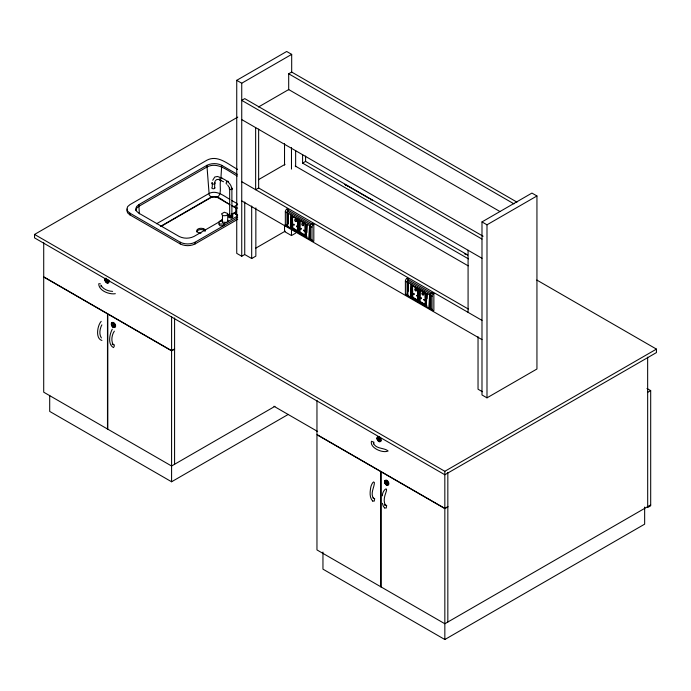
<?xml version="1.0" encoding="UTF-8"?>
<svg xmlns="http://www.w3.org/2000/svg" width="691" height="691" viewBox="0 0 691 691"><rect width="100%" height="100%" fill="white"/><g stroke="black" fill="none" stroke-linecap="round" stroke-linejoin="round"><path stroke-width="1.04" d="M287.629 226.389L288.458 213.407L291.101 214.936L291.101 227.434L290.272 227.918L291.101 214.936M309.603 225.62L308.773 238.594L309.603 238.119L309.603 225.62L306.959 224.091L306.13 237.073L306.959 236.59M411.154 284.243L410.316 297.225L411.154 296.741L411.154 284.243L408.511 282.723L407.673 295.696L408.511 295.221M429.655 294.927L428.826 307.91L429.655 307.426L429.655 294.927L427.012 293.399L426.183 306.381L427.012 305.897M220.792 179.85C218.9 185.188 222.683 193.549 217.276 197.376L214.314 196.667L211.36 197.376L160.986 226.449M220.939 177.717L221.716 165.322C217.121 163.041 211.515 163.041 206.911 165.322L138.822 204.64L136.559 206.6L135.756 208.907L136.559 211.221L138.822 213.182L179.159 236.469C183.763 238.758 189.36 238.758 193.964 236.469L221.949 220.317M114.361 344.774L114.075 346.917M212.716 180.273L214.771 177.008L217.535 176.473C223.564 178.667 231.347 182.001 231.891 189.36L231.891 217.993M218.676 224.091L220.049 225.827L223.936 225.577L223.936 223.867L237.687 215.929M382.425 495.853C381.898 490.99 388.955 484.503 385.708 493.106C384.274 496.864 383.16 502.081 385.708 505.51L384.412 504.767L386.684 505.423L386.234 508.023L384.645 507.954M127.412 209.079L126.876 210.617L127.671 212.932L129.943 214.892L180.273 243.949C184.868 246.238 190.474 246.238 195.069 243.949L237.73 219.315M135.756 210.617L136.559 208.302L138.822 206.341L206.911 167.032C217.864 161.271 228.255 171.273 237.307 176.032M222.018 219.911L221.561 220.671L222.459 222.156L226.346 222.407M227.797 214.236L226.346 215.575L223.642 215.747L222.459 215.316L221.561 213.83L224.325 212.232L227.641 213.441L227.797 221.077L227.339 221.837M235.346 212.215L235.035 213.778L237.661 214.936M112.27 329.218C109.523 334.254 107.589 344.524 113.505 347.616M101.871 324.848C99.824 328.614 98.848 334.289 101.396 337.942M373.537 443.976L373.935 442.188L371.456 441.273C369.59 447.828 382.762 453.581 388.135 450.998C384.17 447.483 375.774 449.297 373.373 442.991M101.188 321.341C97.215 325.694 95.332 338.745 101.931 340.456M98.735 283.742C98.614 290.661 109.23 294.729 115.328 293.701M244.519 254.651L241.738 256.249L236.737 253.364L236.737 80.32L286.687 51.48L291.688 54.373L291.688 72.641M236.737 80.32L241.738 83.214L291.688 54.373M288.691 89.83L288.691 73.79L291.688 72.063L516.98 202.135M536.829 280.054L656.45 349.11L656.45 352.574L444.823 474.76L34.55 237.894L34.55 234.43L237.79 117.09M258.477 107.001L288.691 89.554L499.964 211.532M156.607 223.737L208.846 193.584C216.335 189.567 223.711 195.864 229.878 199.405M160.683 226.277L211.057 197.194C217.959 194.145 223.573 201.988 229.498 204.078M258.477 179.677L285.029 164.346M468.291 309.024L258.641 187.978L255.644 189.714L255.644 127.61M302.598 154.559L302.598 163.128L305.595 161.4L467.721 254.996M106.829 281.868C107.451 275.597 105.162 281.893 107.373 282.178L107.373 279.432M106.613 281.997L107.373 282.178M222.243 219.712L219.496 221.301L218.598 222.787L220.049 224.117L223.936 223.867M231.407 214.426L235.078 212.31M233.135 213.856L235 212.776M237.566 169.347C228.419 164.588 217.976 154.387 206.911 160.2L129.943 204.64L127.671 206.6L126.876 208.907L127.671 211.221L129.943 213.182L180.273 242.239C184.868 244.528 190.474 244.528 195.069 242.239L237.687 217.639M287.171 225.81A2.85 1.65 -60 0 1 285.34 224.54L285.34 211.774A2.237 1.296 -60 0 1 286.929 209.028L288.588 209.995A2.237 1.296 -60 0 0 287.007 212.733L287.007 225.508A2.85 1.65 -60 0 0 288.596 226.864M310.777 239.863L287.473 226.406L287.473 211.368L288.838 210.574L312.151 224.039M292.094 215.894L298.572 219.254L298.244 231.943L292.094 228.384L292.094 215.894L298.244 219.444L298.244 231.943M113.851 326.61L113.091 326.42L113.307 323.543M113.091 323.673L113.851 323.863M298.218 219.453L297.881 231.321L297.881 219.652L298.572 219.254M299.186 232.487L299.523 219.798L305.672 223.348L304.981 223.746L305.318 235.225L299.877 232.09L299.186 232.487L305.672 235.847L305.638 223.331M305.672 235.847L299.523 232.297L299.877 220.412L299.877 232.09M255.618 248.242L285.219 231.148M292.094 228.384L292.777 227.987L292.448 216.508L297.881 219.652M311.9 223.452L313.818 224.273L313.818 241.185A2.85 1.65 -60 0 1 311.986 239.924L310.319 238.965L310.319 226.19A2.237 1.296 -60 0 1 311.9 223.452L313.818 224.273M244.735 201.997L244.735 254.521L251.688 258.529L255.851 256.128L255.851 207.896M284.528 225.111L284.528 231.545L291.481 235.562L295.644 233.152M43.714 242.636L43.714 276.815L171.593 350.648L174.59 348.92M107.813 429.197L107.813 314.025L171.584 350.847L174.581 349.11M481.99 221.915L531.94 193.074L536.942 195.968L536.942 369.003L486.991 397.843L481.99 394.958L481.99 221.915L486.991 224.808L536.942 195.968M406.74 295.273A2.85 1.65 -60 0 1 405.392 293.856L405.392 281.082A2.237 1.296 -60 0 1 406.973 278.343L408.64 279.302A2.237 1.296 -60 0 0 407.059 282.049L407.059 294.815A2.85 1.65 -60 0 0 408.891 296.076M407.517 280.676L430.83 294.133L430.83 309.171L407.517 295.713L407.517 280.676L408.891 279.89L432.203 293.347M412.138 285.202L418.625 288.562L418.297 301.25L412.138 297.7L412.138 285.202L418.297 288.752L418.297 301.25M418.271 288.769L417.934 300.628L417.934 288.959L418.625 288.562M419.238 301.794L419.575 289.106L425.725 292.656L425.034 293.062L425.371 304.541L419.929 301.397L419.238 301.794L425.725 305.154L425.691 292.639M425.725 305.154L419.575 301.604L419.929 289.728L419.929 301.397M412.138 297.7L412.829 297.303L412.501 285.824L417.934 288.959M431.953 292.759L433.862 293.58L433.862 310.501A2.85 1.65 -60 0 1 432.03 309.24L430.372 308.272L430.372 295.506A2.237 1.296 -60 0 1 431.953 292.759L433.862 293.58M274.949 406.334L171.584 466.01L43.706 392.186L43.706 277.013L107.476 313.835L107.476 428.999M49.7 395.39L49.7 411.413L171.584 481.774L288.294 414.393M378.728 437.904L379.489 438.085L379.273 440.962L378.728 440.651L378.728 437.904L379.489 438.085M378.728 440.651L379.489 440.841M386.347 481.411L387.107 481.601L386.891 484.477L386.347 484.158L386.347 481.411L387.107 481.601M386.347 484.158L387.107 484.348M34.55 234.43L444.823 471.297L656.45 349.11M316.962 400.383L316.962 434.561L444.84 508.395L447.837 506.658M381.069 586.935L381.069 471.763L444.84 508.585L447.837 506.857M647.692 392.35L650.689 390.622L650.689 505.786L647.692 507.522L647.648 357.152M650.646 504.931L444.84 623.748L316.962 549.924L316.962 434.76L380.732 471.573L380.732 586.745M322.956 552.057L322.956 569.151L444.84 639.52L644.651 524.158L644.651 507.073M372.941 497.952L374.677 498.686L374.246 501.105L372.656 501.035M237.652 204.545L234.88 206.143L235.778 207.628L237.661 208.103M112.624 291.36C108.34 291.257 102.942 289.261 101.05 285.219L101.05 286.722M112.616 344.23L112.089 344.118L113.384 344.861C110.767 341.009 111.769 334.755 114.352 331.144M223.564 181.776L218.382 179.332L216.343 179.729L214.979 181.301L214.504 188.505M99.625 283.604L100.402 283.889M379.229 441.316L378.694 441.16A2.298 1.322 60 0 1 377.208 438.794L377.182 438.293A2.298 1.322 60 0 1 378.495 437.334L378.918 437.55A2.298 1.322 60 0 1 380.395 439.917M288.691 73.79L513.983 203.862M483.113 236.253L244.735 98.623L241.738 100.359L481.99 239.06M241.738 119.586L481.99 258.287M347.063 185.654L369.443 198.576M302.598 163.128L468.455 258.883M295.238 166.013L468.178 265.854M646.992 388.489L650.689 390.622M221.716 165.322L237.307 174.322M241.738 181.681L481.99 320.391M286.929 209.028L288.588 209.995M406.973 278.343L408.64 279.302M287.473 211.368L310.777 224.825M285.34 211.774L287.007 212.733M310.319 226.19L311.986 227.158L311.986 239.924M405.392 281.082L407.059 282.049M430.372 295.506L432.03 296.465L432.03 309.24M299.186 219.988L305.344 223.539L305.344 236.037M419.238 289.296L425.388 292.854L425.388 305.353M299.548 220.61L304.981 223.746M419.592 289.918L425.034 293.062M292.777 227.987L298.218 231.131M412.829 297.303L418.271 300.438M298.572 231.744L292.423 228.194L292.423 215.696M418.625 301.06L412.475 297.51L412.475 285.012M285.34 224.54L287.007 225.508M405.392 293.856L407.059 294.815M241.738 200.908L481.99 339.618M231.71 200.459L237.212 203.638M232.245 205.668L235 207.257M230.112 204.786L217.276 197.376L213.234 196.745L211.36 197.376L209.2 194.974L206.911 165.322M231.943 205.84L235.614 207.956M482.378 391.719L478.034 389.214L478.034 336.69M273.938 406.265L317.618 431.486M424.015 294.124L423.6 293.753A1.175 0.682 60 0 1 423.298 293.226M296.871 220.714L296.448 220.343A1.175 0.682 60 0 1 296.275 220.092M373.719 498.591C369.832 493.685 374.392 487.449 374.401 482.594C373.347 479.917 370.886 486.041 370.808 487.129C369.987 491.621 369.244 497.408 372.648 501.035M384.637 507.954L383.289 506.192L382.425 503.316M303.643 224.54L303.548 224.437A1.175 0.682 60 0 1 303.159 223.634M227.719 185.067L228.937 187.218M229.533 187.382L229.671 188.082A1.572 0.907 0 0 0 229.757 189.403A1.572 0.907 0 0 0 232.046 189.256A1.572 0.907 0 0 0 231.623 187.952M227.641 220.274L227.797 221.077M139.366 213.821L138.822 204.64M380.508 439.856L380.421 440.417A2.298 1.322 60 0 1 379.117 441.376M377.295 438.232L377.321 438.733M108.392 281.194L108.306 281.764A2.298 1.322 60 0 1 107.001 282.723L106.578 282.507A2.298 1.322 60 0 1 105.092 280.14L105.067 279.639A2.298 1.322 60 0 1 105.973 278.603M105.179 279.57L105.205 280.08M486.991 224.808L486.991 397.843M468.083 250.263L468.083 312.367M447.837 472.48L447.837 622.021M444.823 471.297L444.84 508.395M444.84 508.585L444.84 639.52M427.012 293.399L427.012 298.607M419.575 289.106L419.575 301.604M408.511 282.723L408.511 291.049M386.891 481.722L386.891 484.477M386.563 481.29L386.563 484.037M379.273 438.215L379.273 440.962M378.944 437.774L378.944 440.53M306.959 224.091L306.959 232.426M305.595 156.045L305.595 161.4M299.523 219.798L299.523 232.297M295.644 150.621L295.644 166.704M291.481 147.667L291.481 169.105M291.481 229.127L291.481 235.562M288.458 213.407L288.458 223.824M284.528 143.65L284.528 165.089M258.641 129.096L258.641 187.978M251.688 206.013L251.688 258.529M241.738 83.214L241.738 256.249M235.778 207.628L235.778 214.46M229.671 188.082L229.671 214.59M229.671 213.977A2.09 1.209 0 0 0 229.308 215.851L229.308 217.561M222.459 215.316L222.459 222.156M203.957 228.989L203.957 230.276M195.069 242.239L195.069 243.949M180.273 242.239L180.273 243.949M174.59 317.938L174.581 464.283M171.593 316.469L171.593 350.648M171.584 350.847L171.584 481.774M129.943 213.182L129.943 214.892M113.635 323.984L113.635 326.731M107.157 279.561L107.157 282.308M423.212 292.941A1.175 0.682 60 0 1 423.186 292.682M416.327 289.399A1.175 0.682 60 0 1 416.086 288.579M432.03 296.465A2.237 1.296 -60 0 1 433.62 293.727M432.203 309.542A2.85 1.65 -60 0 1 430.372 308.272M107.589 279.665A2.298 1.322 60 0 1 108.28 281.263M107.632 279.345A2.678 1.546 60 0 1 108.53 282.317A2.678 1.546 60 0 1 106.716 282.904L106.224 282.55A2.678 1.546 60 0 1 104.807 279.63A2.678 1.546 60 0 1 106.198 278.309M107.252 282.593A2.678 1.546 60 0 1 106.76 282.239M105.343 279.319A2.678 1.546 60 0 1 105.412 278.784M108.876 280.235A2.678 1.546 60 0 1 108.202 282.835M111.89 323.215A2.678 1.546 60 0 1 115.051 324.027A2.678 1.546 60 0 1 114.222 327.223M113.73 327.016A2.678 1.546 60 0 1 113.238 326.662M112.391 325.608A2.678 1.546 60 0 1 112.089 324.986M388.014 483.424A2.298 1.322 60 0 0 386.528 481.057L386.105 480.85A2.298 1.322 60 0 0 384.801 481.8L384.827 482.309A2.298 1.322 60 0 0 386.312 484.676L386.735 484.883A2.298 1.322 60 0 0 388.04 483.933L388.126 483.363A2.298 1.322 60 0 0 386.64 480.996L386.217 480.781A2.298 1.322 60 0 0 384.913 481.739L384.939 482.24A2.298 1.322 60 0 0 386.416 484.607L386.839 484.823A2.298 1.322 60 0 0 388.152 483.864M385.328 480.53A2.678 1.546 60 0 1 388.61 482.396A2.678 1.546 60 0 1 386.986 484.754M386.494 484.4A2.678 1.546 60 0 1 385.647 483.355M385.146 482.085A2.678 1.546 60 0 1 385.146 480.953M377.727 439.217A2.678 1.546 60 0 1 378.703 436.617A2.678 1.546 60 0 1 381.225 439.735A2.678 1.546 60 0 1 379.376 441.247M378.884 440.893A2.678 1.546 60 0 1 378.029 439.839M466.779 254.677A2.237 1.296 -60 0 1 467.522 255.359M464.326 253.925A2.237 1.296 -60 0 1 465.898 254.608M226.786 184.065A1.572 0.907 -60 0 1 226.233 182.761A1.572 0.907 -60 0 1 227.598 181.215A1.572 0.907 -60 0 1 228.35 182.286M220.792 180.17A1.572 0.907 -60 0 1 219.686 179.625A1.572 0.907 -60 0 1 220.628 177.717A1.572 0.907 -60 0 1 221.871 177.984M214.72 182.683A1.572 0.907 0 0 1 214.322 183.892A1.572 0.907 0 0 1 212.197 183.754A1.572 0.907 0 0 1 212.284 182.519L212.284 187.226A1.572 0.907 0 0 0 212.197 188.453A1.572 0.907 0 0 0 214.322 188.591A1.572 0.907 0 0 0 214.72 187.382M231.476 213.856A2.09 1.209 0 0 1 232.556 215.644A2.09 1.209 0 0 1 229.308 215.851M231.891 214.357A1.572 0.907 0 0 1 231.805 215.687A1.572 0.907 0 0 1 229.524 215.54A1.572 0.907 0 0 1 229.948 214.227M232.763 216.309A2.09 1.209 0 0 1 230.552 217.907A2.09 1.209 0 0 1 229.015 216.067M232.116 217.19A1.572 0.907 0 0 1 229.671 217.345M200.995 233.117A4.189 2.418 0 0 1 196.805 230.699A4.189 2.418 0 0 1 200.995 228.289A4.189 2.418 0 0 1 205.184 230.699M196.805 231.986A4.189 2.418 0 0 1 200.45 229.585A4.189 2.418 0 0 1 205.037 231.355M372.484 200.675A2.237 1.296 -60 0 0 370.92 199.993A2.237 1.296 -60 0 0 370.039 198.818M345.941 185.577A2.237 1.296 -60 0 1 347.513 186.259M344.481 184.514A2.237 1.296 -60 0 1 345.742 184.894M345.846 185.3A2.237 1.296 -60 0 1 345.863 185.525M296.059 219.539A1.175 0.682 60 0 1 296.033 219.272M311.986 227.158A2.237 1.296 -60 0 1 313.567 224.411M311.9 240.321A2.85 1.65 -60 0 1 310.319 238.965M293.442 224.359C294.055 226.855 294.988 223.513 293.442 224.359M300.542 228.462C301.155 230.949 302.079 227.615 300.542 228.462M413.494 293.675C414.108 296.163 415.032 292.829 413.494 293.675M420.594 297.769C421.199 300.265 422.132 296.923 420.594 297.769M296.638 226.13C297.018 228.591 298.348 225.586 296.638 226.13M303.729 230.224C304.1 232.677 305.465 229.697 303.729 230.224M416.682 295.437C417.07 297.899 418.392 294.893 416.682 295.437M423.782 299.531C424.153 301.984 425.518 299.004 423.782 299.531M295.912 221.612L295.083 221.129A1.175 0.682 60 0 1 294.858 219.557A1.175 0.682 60 0 1 296.137 220.291A1.175 0.682 60 0 1 295.912 221.612M303.012 225.715L302.183 225.231A1.175 0.682 60 0 1 301.958 223.651A1.175 0.682 60 0 1 303.237 224.385A1.175 0.682 60 0 1 303.012 225.715M415.965 290.928L415.136 290.445A1.175 0.682 60 0 1 414.911 288.864A1.175 0.682 60 0 1 416.189 289.598A1.175 0.682 60 0 1 415.965 290.928M423.065 295.022L422.236 294.539A1.175 0.682 60 0 1 422.011 292.967A1.175 0.682 60 0 1 423.289 293.701A1.175 0.682 60 0 1 423.065 295.022M113.384 323.258L112.961 323.043A2.298 1.322 60 0 0 111.657 324.001L111.683 324.502A2.298 1.322 60 0 0 113.16 326.869L113.583 327.085A2.298 1.322 60 0 0 114.896 326.126L114.87 325.625A2.298 1.322 60 0 0 113.384 323.258M113.272 323.319L112.849 323.103A2.298 1.322 60 0 0 111.545 324.062L111.571 324.563A2.298 1.322 60 0 0 113.056 326.929L113.479 327.145A2.298 1.322 60 0 0 114.784 326.187L114.758 325.686A2.298 1.322 60 0 0 113.272 323.319M378.832 441.558L378.34 441.204A2.678 1.546 60 0 1 377.355 437.127A2.678 1.546 60 0 1 380.525 439.416A2.678 1.546 60 0 1 378.832 441.558M386.45 485.065L385.958 484.711A2.678 1.546 60 0 1 384.973 480.634A2.678 1.546 60 0 1 388.143 482.923A2.678 1.546 60 0 1 386.45 485.065M113.194 327.327L112.702 326.973A2.678 1.546 60 0 1 111.717 322.896A2.678 1.546 60 0 1 114.887 325.185A2.678 1.546 60 0 1 113.194 327.327"/></g></svg>
